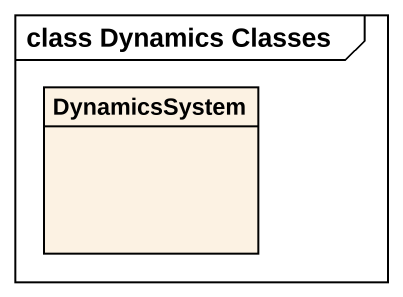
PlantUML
@startuml
mainframe class Dynamics Classes
hide circle
hide empty members
class DynamicsSystem
@enduml
